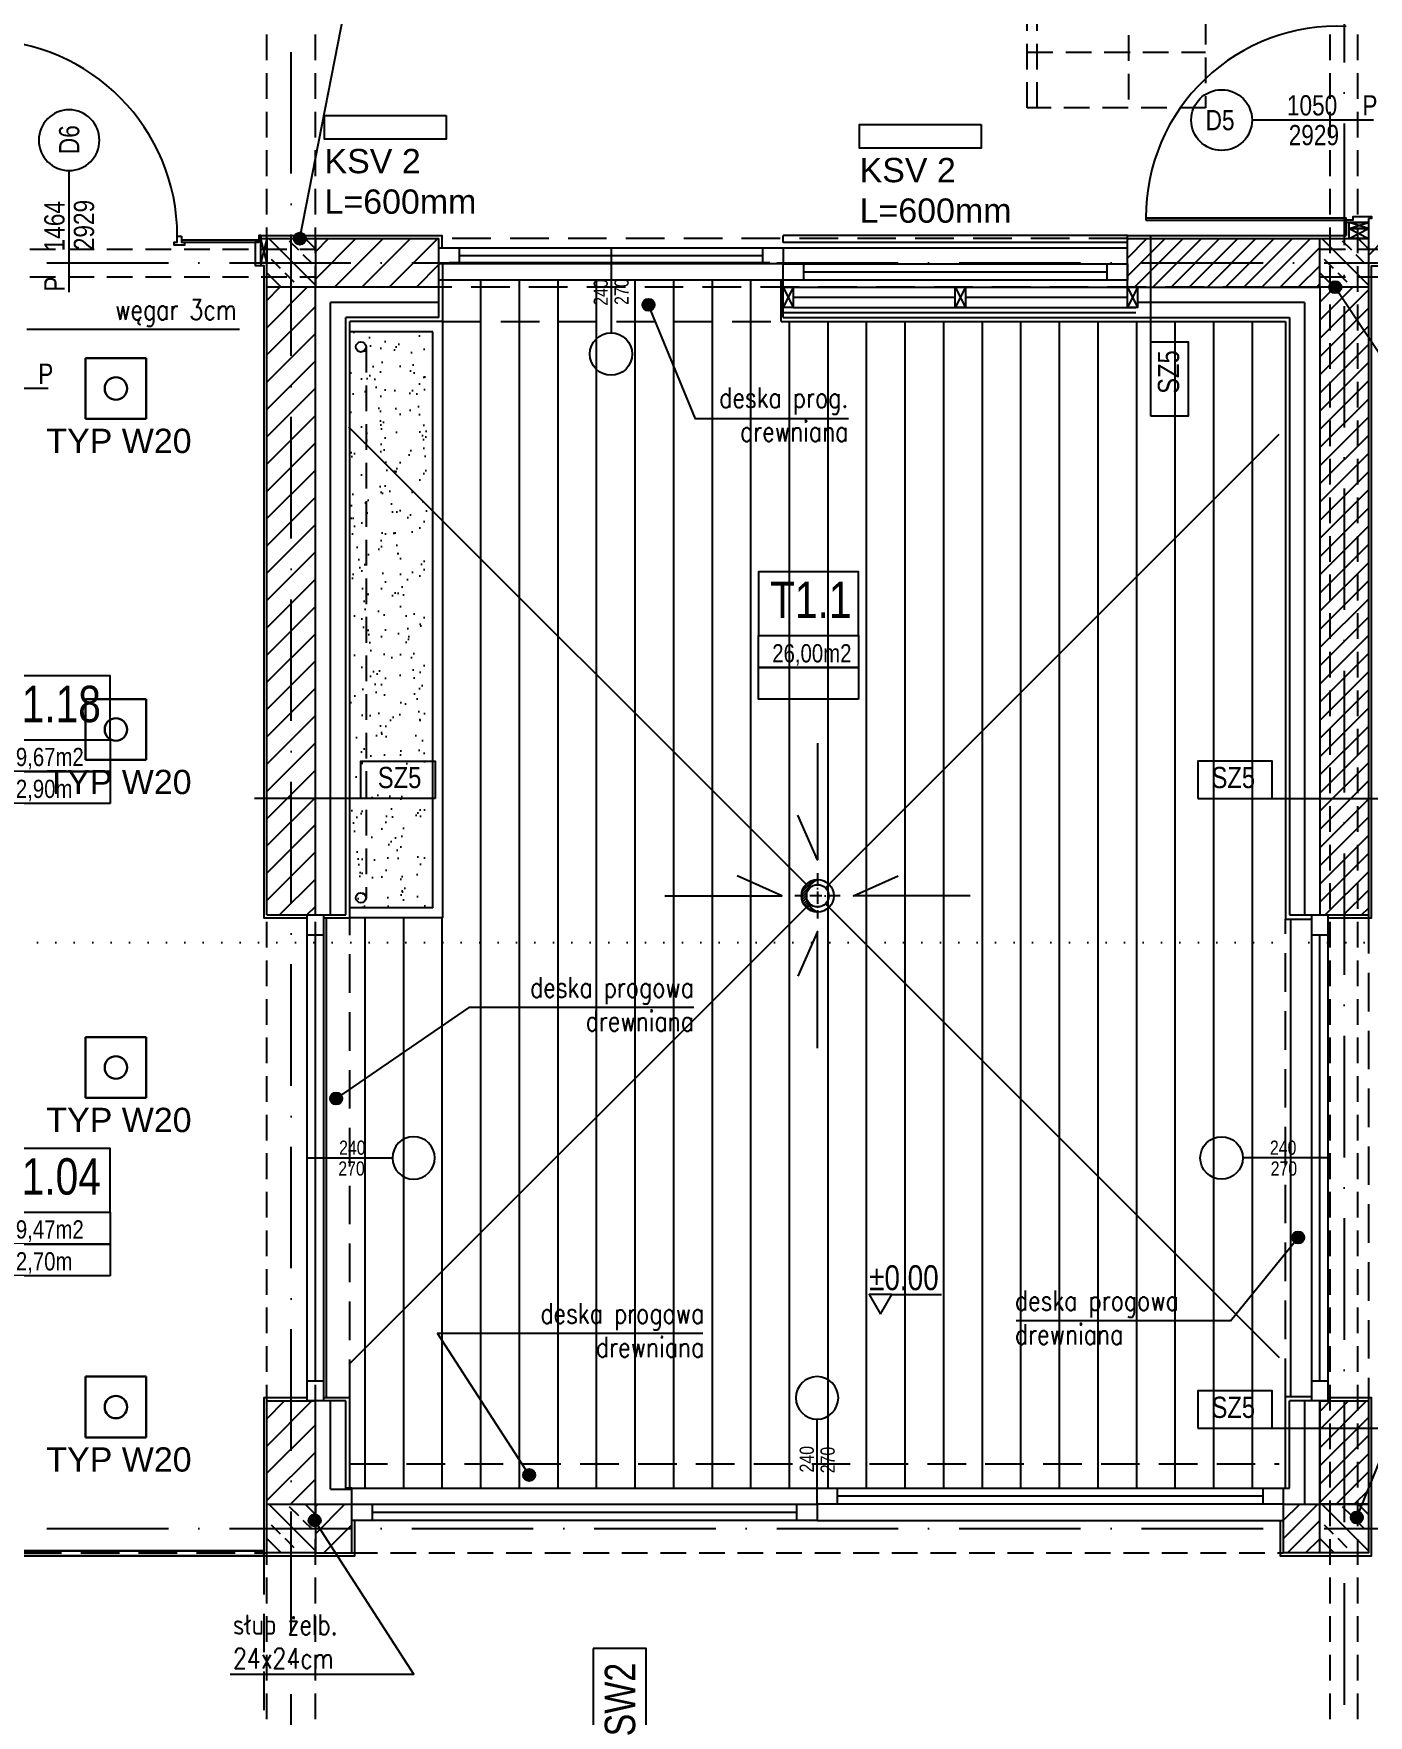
# Model space of a CAD drawing. Header units: millimetres. Extents: x 58205 to 122423, y 1055 to 94479.
# Drawn here: x 69578 to 70237, y 11584 to 12414 of the extents above; entities that cross this region are included whole.
import ezdxf

# ---------------------------------------------------------------- set-up
doc = ezdxf.new("R2010")
doc.units = ezdxf.units.MM
for name, pattern in [('0707_PB_080619_gn_xref$0$ACAD_ISO10W100', [18, 12, -3, 0, -3]), ('ACAD_ISO03W100', [30, 12, -18]), ('ACAD_ISO07W100', [3, 0, -3]), ('ACAD_ISO10W100', [18, 12, -3, 0, -3]), ('AUDIT_D_080509132939-0', [0]), ('DASHED', [0.75, 0.5, -0.25]), ('HIDDEN', [9.525, 6.35, -3.175]), ('HIDDENX2', [19.05, 12.7, -6.35])]:
    doc.linetypes.add(name, pattern=pattern)
doc.layers.add('$ oświetlenie $', color=30, linetype='Continuous', lineweight=30)
for name, color, linetype in [('+48_HACZE', 253, 'Continuous'), ('+48_IZOLACJE', 4, 'Continuous'), ('+48_KOTY', 3, 'Continuous'), ('+48_MEBLE', 251, 'Continuous'), ('+48_OPISY', 3, 'Continuous'), ('+48_OPISY T', 3, 'Continuous'), ('+48_OPISY_POM', 3, 'Continuous'), ('+48_OPISY_STOLARKA', 3, 'Continuous'), ('+48_OPISY_ŚCIAN', 3, 'Continuous'), ('+48_OSIE', 8, 'Continuous'), ('+48_PODCIAGI', 4, 'Continuous'), ('+48_PODCIĄG', 4, 'ACAD_ISO03W100'), ('+48_PRZEBICIA', 143, 'Continuous'), ('+48_SCIANY', 1, 'Continuous'), ('+48_SCIANY_DZIAŁOWE', 2, 'Continuous'), ('+48_SPUSTY', 150, 'Continuous'), ('+48_STOLARKA OKNA', 3, 'Continuous'), ('+48_STOLARKA_DRZWI', 3, 'Continuous'), ('+48_TARAS', 253, 'Continuous'), ('+48_TYNKI', 252, 'Continuous'), ('+48_WENTYLACJA', 2, 'Continuous'), ('+48_WEŁNA', 252, 'Continuous'), ('+48_WIDOK', 5, 'Continuous'), ('+48_ŻELBET', 242, 'Continuous'), ('_przerywane', 8, 'DASHED')]:
    doc.layers.add(name, color=color, linetype=linetype)
doc.styles.get("Standard").update_dxf_attribs({"font": 'ARIAL.TTF'})
doc.styles.add('WRP_ARIAL', font='ARIAL.TTF', dxfattribs={"width": 0.8})
doc.linetypes.add('BATTING', pattern='A,0.00254,-2.54,[134,ltypeshp.shx,S=2.54,R=0,X=-2.54,Y=0],-5.08,[134,ltypeshp.shx,S=2.54,R=180,X=2.54,Y=0],-2.54', length=10.16254)
doc.linetypes.add('ZIGZAG', pattern='A,0.00254,-5.08,[131,ltypeshp.shx,S=5.08,R=0,X=-5.08,Y=0],-10.16,[131,ltypeshp.shx,S=5.08,R=180,X=5.08,Y=0],-5.08', length=20.32254)

# ---------------------------------------------------------------- blocks, each defined once
blk = doc.blocks.new('OPISY_POM_METKA')
at = {"layer": '+48_OPISY_POM', "ltscale": 5}
for points in [[(0, -70), (109.7, -70), (109.7, 0), (0, 0)], [(109.7, -105), (0, -105), (0, -70), (109.7, -70)]]:
    blk.add_lwpolyline(points, close=True, dxfattribs=at)
at = {"layer": '+48_OPISY_POM'}
blk.add_lwpolyline([(109.7, -140), (0, -140), (0, -105), (109.7, -105)], close=True, dxfattribs=at)
at = {"layer": '+48_OPISY_POM', "ltscale": 5, "style": 'WRP_ARIAL', "width": 0.8}
for tag, p, height in [('NRPOM', (25.8, -50.8), 40), ('POW', (6.4, -99), 20)]:
    blk.add_attdef(tag, p, '', height=height, dxfattribs=at)
at = {"layer": '+48_OPISY_POM', "style": 'WRP_ARIAL', "width": 0.8}
blk.add_attdef('H', (6.4, -134), '', height=20, dxfattribs=at)
blk = doc.blocks.new('koty')
at = {"layer": '+48_KOTY', "color": 3, "ltscale": 5}
blk.add_line((70403.15, 11224.99), (70423.15, 11224.99), dxfattribs=at)
blk.add_lwpolyline([(70398.6, 11217.11), (70403.15, 11224.99), (70394.05, 11224.99)], close=True, dxfattribs=at)
at = {"layer": '+48_KOTY', "color": 3, "style": 'WRP_ARIAL', "width": 0.8}
blk.add_attdef('POZIOM', (70403.19, 11226.78), '', height=10, dxfattribs=at)
blk = doc.blocks.new('OPIS_STOLARKA')
at = {"layer": '+48_OPISY_STOLARKA'}
blk.add_line((0, 30), (0, -30), dxfattribs=at)
at = {"layer": '+48_STOLARKA_DRZWI'}
blk.add_circle((0, -45), 15, dxfattribs=at)
at = {"layer": '+48_OPISY_STOLARKA', "style": 'WRP_ARIAL', "width": 0.8}
for tag, p in [('SZER', (-2.27, -15.9)), ('WYS', (14.32, -13.58)), ('OZN', (5.03, -51.33))]:
    blk.add_attdef(tag, p, '', height=10, rotation=90, dxfattribs=at)
blk = doc.blocks.new('SCIANA')
at = {"layer": '+48_OPISY_ŚCIAN', "ltscale": 5}
blk.add_line((-25, 0), (25, 0), dxfattribs=at)
blk.add_lwpolyline([(-60, 0), (-25, 0), (-25, 17.5), (-60, 17.5)], close=True, dxfattribs=at)
at = {"layer": '+48_OPISY_ŚCIAN', "ltscale": 5, "style": 'WRP_ARIAL', "width": 0.8}
blk.add_attdef('TYP', (-53.56, 4.8), '', height=10, dxfattribs=at)
blk = doc.blocks.new('Typ W20')
at = {"layer": '$ oświetlenie $', "ltscale": 0.15}
for p, q in [((-15, 15), (15, 15)), ((-15, -15), (-15, 15)), ((15, 15), (15, -15)), ((15, -15), (-15, -15))]:
    blk.add_line(p, q, dxfattribs=at)
blk.add_circle((0, 0), 5.55, dxfattribs=at)
at = {"layer": '$ oświetlenie $', "ltscale": 0.15, "insert": (-34.36, -19.89), "char_height": 12, "width": 397.1992, "attachment_point": 1}
blk.add_mtext('TYP W20', dxfattribs=at)

msp = doc.modelspace()

# ---------------------------------------------------------------- hatches: boundary and pattern name
at = {"layer": '+48_HACZE', "linetype": 'AUDIT_D_080509132939-0'}
h = msp.add_hatch(dxfattribs=at)
h.set_pattern_fill('ANSI33', color=256, scale=2, angle=90, style=0)
h.paths.add_polyline_path([(69693.484, 12313.217), (69717.484, 12313.217), (69717.484, 12289.217), (69693.484, 12289.217)])
at = {"layer": '+48_HACZE'}
h = msp.add_hatch(dxfattribs=at)
h.set_pattern_fill('ANSI31', color=256, scale=3, angle=180, style=0)
h.paths.add_polyline_path([(69778.484, 12301.217), (69778.484, 12313.217), (69717.484, 12313.217), (69717.484, 12301.217)])
h.paths.add_polyline_path([(69717.484, 12301.217), (69717.484, 12289.217), (69778.484, 12289.217), (69778.484, 12301.217)])
h = msp.add_hatch(dxfattribs=at)
h.set_pattern_fill('ANSI31', color=256, scale=2, angle=180, style=0)
h.paths.add_polyline_path([(70213.484, 12313.217), (70118.483, 12313.217), (70118.483, 12301.217), (70213.484, 12301.217)])
h.paths.add_polyline_path([(70213.484, 12301.217), (70118.483, 12301.217), (70118.483, 12300.717), (70118.484, 12300.717), (70118.484, 12292.717), (70118.484, 12292.717), (70118.483, 12292.717), (70118.483, 12289.217), (70118.483, 12289.217), (70213.484, 12289.217)])
at = {"layer": '+48_HACZE', "linetype": 'AUDIT_D_080509132939-0'}
h = msp.add_hatch(dxfattribs=at)
h.set_pattern_fill('ANSI33', color=256, scale=2, angle=90, style=0)
h.set_pattern_definition([(135, (520, -7e-12), (-8.9802561, -8.9802561), []), (135, (520, 8.98), (-8.9802561, -8.9802561), [6.35, -3.175])])
h.paths.add_polyline_path([(70213.484, 12313.217), (70237.484, 12313.217), (70237.484, 12289.217), (70213.484, 12289.217)])
at = {"layer": '+48_HACZE'}
h = msp.add_hatch(dxfattribs=at)
h.set_pattern_fill('ANSI31', color=256, scale=2, angle=180, style=0)
h.set_pattern_definition([(225, (-8, 0), (4.49012806, -4.49012806), [])])
h.paths.add_polyline_path([(70237.484, 12313.217), (70237.484, 12301.217), (70665.484, 12301.217), (70665.484, 12313.217)])
h = msp.add_hatch(dxfattribs=at)
h.set_pattern_fill('ANSI31', color=256, scale=3, angle=180, style=0)
h.paths.add_polyline_path([(69717.484, 11739.217), (69705.484, 11739.217), (69705.484, 11688.217), (69717.484, 11688.217)])
h.paths.add_polyline_path([(69705.484, 11739.217), (69693.484, 11739.217), (69693.484, 11688.217), (69705.484, 11688.217)])
h.paths.add_polyline_path([(69705.484, 11979.217), (69717.484, 11979.217), (69717.484, 12289.217), (69705.484, 12289.217)])
h.paths.add_polyline_path([(69693.484, 11979.217), (69705.484, 11979.217), (69705.484, 12289.217), (69693.484, 12289.217)])
h = msp.add_hatch(dxfattribs=at)
h.set_pattern_fill('ANSI31', color=256, scale=2, angle=180, style=0)
h.paths.add_polyline_path([(70213.484, 11979.217), (70225.484, 11979.217), (70225.484, 12289.217), (70213.484, 12289.217)])
h.paths.add_polyline_path([(70225.484, 11979.217), (70237.484, 11979.217), (70237.484, 12289.217), (70225.484, 12289.217)])
at = {"layer": '+48_HACZE', "linetype": 'Continuous'}
h = msp.add_hatch(dxfattribs=at)
h.set_pattern_fill('AR-SAND,_O', color=256, scale=0.3, angle=90)
h.set_pattern_definition([(127.5, (68857.984, 19745.029), (-14.682397, -0.48001), [0, -11.5824, 0, -12.954, 0, -12.3825]), (97.5, (68857.984, 19745.03), (-21.504753, 13.4857), [0, -6.2484, 0, -10.4394, 0, -4.0005]), (57.5, (68857.984, 19735.657), (-0.043116, 23.729771), [0, -3.81, 0, -13.716, 0, -17.907]), (47.5, (68857.984, 19735.657), (-6.68788, 22.906694), [0, -1.905, 0, -8.9916, 0, -10.287])])
edge = h.paths.add_edge_path(flags=0)
edge.add_arc((69753.984, 11988.717), 5.5, 0, 180)
edge.add_arc((69753.984, 11988.717), 5.5, 180, 360)
h.paths.add_polyline_path([(69772.484, 12267.717), (69734.484, 12267.717), (69734.484, 11982.717), (69772.484, 11982.717)])
at = {"layer": '+48_HACZE'}
h = msp.add_hatch(dxfattribs=at)
h.set_pattern_fill('ANSI31', color=256, scale=2, angle=180, style=0)
h.paths.add_polyline_path([(70213.484, 11739.217), (70237.484, 11739.217), (70237.484, 11688.217), (70213.484, 11688.217)])
at = {"layer": '+48_HACZE', "linetype": 'AUDIT_D_080509132939-0'}
h = msp.add_hatch(dxfattribs=at)
h.set_pattern_fill('ANSI33', color=256, scale=2, angle=90, style=0)
h.set_pattern_definition([(135, (-7e-12, -625), (-8.9802561, -8.9802561), []), (135, (-7e-12, -616.02), (-8.9802561, -8.9802561), [6.35, -3.175])])
h.paths.add_polyline_path([(69693.484, 11688.217), (69717.484, 11688.217), (69717.484, 11664.217), (69693.484, 11664.217)])
at = {"layer": '+48_HACZE'}
h = msp.add_hatch(dxfattribs=at)
h.set_pattern_fill('ANSI31', color=256, scale=3, angle=180, style=0)
h.paths.add_polyline_path([(69717.484, 11688.217), (69735.484, 11688.217), (69735.484, 11664.217), (69717.484, 11664.217)])
h = msp.add_hatch(dxfattribs=at)
h.set_pattern_fill('ANSI31', color=256, scale=2, angle=180, style=0)
h.paths.add_polyline_path([(70195.484, 11688.217), (70213.484, 11688.217), (70213.484, 11664.217), (70195.484, 11664.217)])
at = {"layer": '+48_HACZE', "linetype": 'AUDIT_D_080509132939-0'}
h = msp.add_hatch(dxfattribs=at)
h.set_pattern_fill('ANSI33', color=256, scale=2, angle=90, style=0)
h.set_pattern_definition([(135, (520, -625), (-8.9802561, -8.9802561), []), (135, (520, -616.02), (-8.9802561, -8.9802561), [6.35, -3.175])])
h.paths.add_polyline_path([(70213.484, 11688.217), (70237.484, 11688.217), (70237.484, 11664.217), (70213.484, 11664.217)])
at = {"layer": '+48_OPISY T'}
h = msp.add_hatch(color=256, dxfattribs=at)
edge = h.paths.add_edge_path()
edge.add_arc((69709.778, 12313.217), 3, 0, 360)
h = msp.add_hatch(color=256, dxfattribs=at)
edge = h.paths.add_edge_path()
edge.add_arc((70221.141, 12289.217), 3, 0, 360)
h = msp.add_hatch(color=256, dxfattribs=at)
edge = h.paths.add_edge_path()
edge.add_arc((69882.031, 12280.51), 3, 0, 360)
h = msp.add_hatch(color=256, dxfattribs=at)
edge = h.paths.add_edge_path()
edge.add_arc((69727.726, 11888.55), 3, 0, 360)
h = msp.add_hatch(color=256, dxfattribs=at)
edge = h.paths.add_edge_path()
edge.add_arc((70202.843, 11819.9), 3, 0, 360)
h = msp.add_hatch(color=256, dxfattribs=at)
edge = h.paths.add_edge_path()
edge.add_arc((69823.093, 11702.647), 3, 0, 360)
h = msp.add_hatch(color=256, dxfattribs=at)
edge = h.paths.add_edge_path()
edge.add_arc((69717.109, 11680.262), 3, 0, 360)
h = msp.add_hatch(color=256, dxfattribs=at)
edge = h.paths.add_edge_path()
edge.add_arc((70231.815, 11681.63), 3, 0, 360)
at = {"layer": '+48_PRZEBICIA', "linetype": 'Continuous'}
h = msp.add_hatch(dxfattribs=at)
h.set_pattern_fill('ANSI31', color=256, scale=0.3, style=0)
h.set_pattern_definition([(45, (9266.6858, -639.3656), (-0.673519209, 0.673519209), [])])
edge = h.paths.add_edge_path()
edge.add_arc((69965.484, 11988.667), 8, 90.000024, 270.000006)
edge.add_arc((69968.552, 11988.667), 8.568, 110.982984, 249.017046, ccw=False)
at = {"layer": '+48_TARAS'}
h = msp.add_hatch(dxfattribs=at)
h.set_pattern_fill('LINE', color=256, scale=6, angle=90, style=0)
h.paths.add_polyline_path([(69780.484, 12292.717), (69947.483, 12292.717), (69947.483, 12272.217), (70196.484, 12272.217), (70196.483, 11977.217), (70209.484, 11977.217), (70209.483, 11741.217), (70196.483, 11741.217), (70196.483, 11696.217), (69734.484, 11696.217), (69734.484, 11740.717), (69721.484, 11740.717), (69721.484, 11977.717), (69780.484, 11977.717)])

# ---------------------------------------------------------------- linework, layer by layer
at = {"layer": '$ oświetlenie $', "ltscale": 0.15}
msp.add_lwpolyline([(69545.984, 11662.717), (69691.996, 11662.717), (69691.996, 11665.217), (69545.984, 11665.217), (69545.984, 11662.717)], dxfattribs=at)
at = {"layer": '+48_HACZE', "ltscale": 0.1}
msp.add_lwpolyline([(69953.483, 12279.217), (70122.717, 12279.217)], dxfattribs=at)
at = {"layer": '+48_IZOLACJE'}
for p, q in [((69778.484, 12274.217), (69778.484, 12289.217)), ((69778.484, 12274.217), (69732.484, 12274.217)), ((69732.484, 11979.217), (69732.484, 12274.217)), ((70198.484, 12274.217), (70198.483, 11979.217)), ((69717.484, 11979.217), (69732.484, 11979.217)), ((70198.483, 11979.217), (70209.483, 11979.217)), ((69732.484, 11739.217), (69717.484, 11739.217)), ((69732.484, 11696.217), (69732.484, 11739.217)), ((70198.484, 11696.217), (70198.484, 11739.217)), ((70209.483, 11739.217), (70198.484, 11739.217)), ((69732.484, 11703.217), (69732.484, 11703.217))]:
    msp.add_line(p, q, dxfattribs=at)
for points in [[(69948.483, 12274.217), (69948.483, 12292.717)], [(69948.483, 12274.217), (70198.484, 12274.217)], [(69735.484, 11696.217), (69732.484, 11696.217)], [(70195.484, 11696.217), (70198.484, 11696.217)]]:
    msp.add_lwpolyline(points, dxfattribs=at)
at = {"layer": '+48_MEBLE'}
for p, q in [((69941.861, 12301.217), (69783.484, 12301.217)), ((69961.594, 11992.556), (69733.984, 12220.167)), ((69969.373, 11992.556), (70193.484, 12216.667)), ((69961.594, 11984.778), (69733.984, 11757.167)), ((69969.373, 11984.778), (70193.484, 11760.667)), ((69735.484, 11696.217), (69965.234, 11696.217)), ((69965.234, 11680.217), (70195.484, 11680.217))]:
    msp.add_line(p, q, dxfattribs=at)
for points in [[(69948.493, 12308.717), (70118.483, 12308.717)], [(69948.484, 12292.717), (69778.484, 12292.717)]]:
    msp.add_lwpolyline(points, dxfattribs=at)
at = {"layer": '+48_OPISY'}
for p, q in [((70221.141, 12289.217), (70252.155, 12242.685)), ((69574.913, 12268.502), (69679.931, 12268.502)), ((70231.815, 11681.63), (70251.173, 11729.343)), ((69766.135, 11604.127), (69675.456, 11604.127))]:
    msp.add_line(p, q, dxfattribs=at)
at = {"layer": '+48_OPISY', "linetype": 'ACAD_ISO07W100', "ltscale": 3}
msp.add_line((67978.621, 11965.692), (71638.157, 11965.692), dxfattribs=at)
at = {"layer": '+48_OPISY'}
for points in [[(69709.778, 12313.217), (69739.614, 12465.556)], [(69980.673, 12224.271), (69905.204, 12224.271), (69882.031, 12280.51)], [(69904.402, 11933.534), (69793.221, 11933.534), (69727.726, 11888.55)], [(70169.403, 11778.843), (70202.843, 11819.9)], [(70169.403, 11778.843), (70063.538, 11778.843)], [(69908.874, 11772.481), (69777.835, 11772.481), (69823.093, 11702.647)], [(69717.109, 11680.262), (69766.135, 11604.127)]]:
    msp.add_lwpolyline(points, dxfattribs=at)
at = {"layer": '+48_OPISY T'}
for centre in [(69709.778, 12313.217), (70221.141, 12289.217), (69882.031, 12280.51), (69727.726, 11888.55), (70202.843, 11819.9), (69823.093, 11702.647), (69717.109, 11680.262), (70231.815, 11681.63)]:
    msp.add_circle(centre, 3, dxfattribs=at)
at = {"layer": '+48_OSIE', "linetype": 'ACAD_ISO10W100', "ltscale": 5}
for p, q in [((69705.484, 10363.161), (69705.484, 13180.923)), ((70225.484, 13180.923), (70225.484, 10363.161)), ((68053.193, 12301.217), (71642.384, 12301.217)), ((68053.193, 11676.217), (71642.384, 11676.217))]:
    msp.add_line(p, q, dxfattribs=at)
at = {"layer": '+48_PODCIAGI', "linetype": 'HIDDEN', "ltscale": 3}
for points in [[(70118.483, 12313.217), (69778.484, 12313.217)], [(70213.484, 12289.217), (69778.484, 12289.217)]]:
    msp.add_lwpolyline(points, dxfattribs=at)
at = {"layer": '+48_PODCIĄG', "linetype": 'HIDDEN', "ltscale": 2}
for p, q in [((69693.484, 10858.217), (69693.484, 12901.217)), ((69717.484, 10858.217), (69717.484, 12901.217)), ((70218.634, 10858.217), (70218.634, 12901.217)), ((70232.334, 10858.217), (70232.334, 12901.217)), ((68833.486, 12308.067), (69717.484, 12308.067)), ((70213.484, 12308.067), (71277.469, 12308.067)), ((68833.486, 12294.367), (69717.484, 12294.367)), ((70213.484, 12294.367), (71277.469, 12294.367)), ((69735.484, 11664.217), (70195.484, 11664.217))]:
    msp.add_line(p, q, dxfattribs=at)
at = {"layer": '+48_PRZEBICIA', "linetype": '0707_PB_080619_gn_xref$0$ACAD_ISO10W100', "ltscale": 0.5}
for p, q in [((69965.484, 11999.867), (69965.484, 11977.467)), ((69976.684, 11988.667), (69954.284, 11988.667))]:
    msp.add_line(p, q, dxfattribs=at)
at = {"layer": '+48_PRZEBICIA', "linetype": 'Continuous'}
msp.add_circle((69965.484, 11988.667), 8, dxfattribs=at)
msp.add_arc((69968.552, 11988.667), 8.568, 110.982954, 249.017046, dxfattribs=at)
at = {"layer": '+48_SCIANY', "ltscale": 3}
for p, q in [((69693.484, 11979.217), (69693.484, 12313.217)), ((69717.484, 12313.217), (69778.484, 12313.217)), ((69778.484, 12289.217), (69778.484, 12313.217)), ((70118.483, 12313.217), (70213.484, 12313.217)), ((69778.484, 12289.217), (69717.484, 12289.217)), ((69717.484, 11979.217), (69717.484, 12289.217)), ((70213.484, 12289.217), (70213.483, 11979.217)), ((70237.484, 12289.217), (70237.483, 11979.217)), ((70213.483, 11979.217), (70237.483, 11979.217)), ((69693.484, 11664.217), (69693.484, 11739.217)), ((69717.484, 11688.217), (69717.484, 11739.217)), ((70213.484, 11739.217), (70213.484, 11688.217)), ((70237.484, 11739.217), (70237.484, 11688.217)), ((69735.484, 11664.217), (69735.484, 11688.217)), ((70195.484, 11688.217), (70195.484, 11664.217)), ((69717.484, 11664.217), (69735.484, 11664.217)), ((70213.484, 11664.217), (70195.484, 11664.217))]:
    msp.add_line(p, q, dxfattribs=at)
at = {"layer": '+48_SCIANY', "ltscale": 0.3}
for p, q in [((70213.484, 11739.217), (70237.484, 11739.217)), ((69717.484, 11688.217), (69735.484, 11688.217))]:
    msp.add_line(p, q, dxfattribs=at)
at = {"layer": '+48_SCIANY'}
msp.add_line((70195.484, 11688.217), (70213.484, 11688.217), dxfattribs=at)
at = {"layer": '+48_SCIANY', "ltscale": 0.3}
for points in [[(70237.484, 12318.217), (70237.484, 12313.217), (70227.984, 12313.217), (70227.984, 12318.217)], [(70213.484, 11739.217), (70237.484, 11739.217), (70237.484, 11688.217), (70213.484, 11688.217)]]:
    msp.add_lwpolyline(points, close=True, dxfattribs=at)
for points in [[(70227.984, 12318.217), (70237.484, 12313.217)], [(70227.984, 12313.217), (70237.484, 12318.217)]]:
    msp.add_lwpolyline(points, dxfattribs=at)
at = {"layer": '+48_SCIANY', "ltscale": 3}
for points in [[(69693.484, 12313.217), (69717.484, 12313.217), (69717.484, 12289.217), (69693.484, 12289.217)], [(70213.484, 12313.217), (70237.484, 12313.217), (70237.484, 12289.217), (70213.484, 12289.217)]]:
    msp.add_lwpolyline(points, close=True, dxfattribs=at)
for points in [[(70118.483, 12289.217), (70118.483, 12313.217)], [(70118.483, 12289.217), (70213.464, 12289.217)], [(69693.484, 11979.217), (69717.484, 11979.217)], [(69693.484, 11739.217), (69717.484, 11739.217)]]:
    msp.add_lwpolyline(points, dxfattribs=at)
at = {"layer": '+48_SCIANY_DZIAŁOWE', "linetype": 'Continuous'}
for p, q in [((70237.484, 12318.217), (70227.984, 12321.117)), ((70227.984, 12318.217), (70237.484, 12321.117)), ((69693.484, 12313.217), (69690.584, 12301.217)), ((69693.484, 12301.217), (69690.584, 12313.217))]:
    msp.add_line(p, q, dxfattribs=at)
at = {"layer": '+48_SPUSTY', "color": 150}
msp.add_circle((69965.484, 11988.667), 5.5, dxfattribs=at)
at = {"layer": '+48_STOLARKA OKNA'}
for points in [[(69778.484, 12308.717), (69948.483, 12308.717), (69948.483, 12300.717), (69778.484, 12300.717)], [(69778.484, 12308.717), (69788.484, 12308.717), (69788.484, 12300.717), (69778.484, 12300.717)], [(69938.483, 12308.717), (69948.483, 12308.717), (69948.483, 12300.717), (69938.483, 12300.717)], [(69948.484, 12300.717), (69958.484, 12300.717), (69958.484, 12292.717), (69948.484, 12292.717)], [(69948.484, 12300.717), (70118.484, 12300.717), (70118.484, 12292.717), (69948.484, 12292.717)], [(70108.484, 12300.717), (70118.484, 12300.717), (70118.484, 12292.717), (70108.484, 12292.717)], [(69721.484, 11979.217), (69721.484, 11739.217), (69713.484, 11739.217), (69713.484, 11979.217)], [(69721.484, 11979.217), (69721.484, 11969.217), (69713.484, 11969.217), (69713.484, 11979.217)], [(70217.484, 11979.217), (70217.484, 11739.217), (70209.484, 11739.217), (70209.484, 11979.217)], [(70217.484, 11979.217), (70217.484, 11969.217), (70209.484, 11969.217), (70209.484, 11979.217)], [(69721.484, 11749.217), (69721.484, 11739.217), (69713.484, 11739.217), (69713.484, 11749.217)], [(70217.484, 11749.217), (70217.484, 11739.217), (70209.484, 11739.217), (70209.484, 11749.217)], [(69965.234, 11696.217), (70195.484, 11696.217), (70195.484, 11688.217), (69965.234, 11688.217)], [(69965.234, 11696.217), (69975.234, 11696.217), (69975.234, 11688.217), (69965.234, 11688.217)], [(70185.484, 11696.217), (70195.484, 11696.217), (70195.484, 11688.217), (70185.484, 11688.217)], [(69735.484, 11688.217), (69965.234, 11688.217), (69965.234, 11680.217), (69735.484, 11680.217)], [(69735.484, 11688.217), (69745.484, 11688.217), (69745.484, 11680.217), (69735.484, 11680.217)], [(69955.234, 11688.217), (69965.234, 11688.217), (69965.234, 11680.217), (69955.234, 11680.217)]]:
    msp.add_lwpolyline(points, close=True, dxfattribs=at)
for points in [[(69938.483, 12304.717), (69788.484, 12304.717)], [(70108.484, 12296.717), (69958.484, 12296.717)], [(69717.484, 11749.217), (69717.484, 11969.217)], [(70213.484, 11749.217), (70213.484, 11969.217)], [(70185.484, 11692.217), (69975.234, 11692.217)], [(69955.234, 11684.217), (69745.484, 11684.217)]]:
    msp.add_lwpolyline(points, dxfattribs=at)
at = {"layer": '+48_STOLARKA_DRZWI'}
msp.add_line((69690.584, 12314.717), (69690.584, 12313.217), dxfattribs=at)
for points in [[(70127.584, 12322.36), (70226.484, 12322.36), (70226.484, 12323.36), (70127.584, 12323.36)], [(70227.984, 12318.217), (70227.984, 12321.117), (70237.484, 12321.117), (70237.484, 12318.217)], [(69689.584, 12312.467), (69651.284, 12312.467), (69651.284, 12311.467), (69689.584, 12311.467)], [(69693.484, 12301.217), (69690.584, 12301.217), (69690.584, 12313.217), (69693.484, 12313.217)]]:
    msp.add_lwpolyline(points, close=True, dxfattribs=at)
for points in [[(70237.484, 12323.217), (70237.484, 12321.117), (70226.484, 12321.117), (70226.484, 12322.417), (70229.984, 12322.417), (70229.984, 12324.217), (70238.984, 12324.217), (70238.984, 12323.217), (70237.484, 12323.217)], [(69651.284, 12314.467), (69651.284, 12311.467), (69652.784, 12311.467), (69652.784, 12309.967), (69647.784, 12309.967), (69647.784, 12311.467), (69649.284, 12311.467), (69649.284, 12314.467), (69651.284, 12314.467)], [(69690.584, 12314.717), (69689.584, 12314.717), (69689.584, 12311.467), (69687.784, 12311.467), (69687.784, 12299.967), (69690.584, 12299.967)], [(69693.484, 12301.217), (69690.584, 12301.217), (69690.584, 12299.967)]]:
    msp.add_lwpolyline(points, dxfattribs=at)
for centre, radius, start, end in [((70221.995, 12323.683), 94.407, 87.275121, 180.046479), ((69552.384, 12314.467), 96.9, 0, 89.408702)]:
    msp.add_arc(centre, radius, start, end, dxfattribs=at)
at = {"layer": '+48_TARAS'}
for centre in [(69739.984, 12259.717), (69739.984, 11987.717)]:
    msp.add_circle(centre, 2.5, dxfattribs=at)
at = {"layer": '+48_TYNKI', "ltscale": 0.15}
for p, q in [((70237.484, 12323.217), (70237.484, 12318.217)), ((70118.483, 12314.717), (70226.484, 12314.717))]:
    msp.add_line(p, q, dxfattribs=at)
for points in [[(70226.484, 12321.117), (70226.484, 12314.717)], [(69690.584, 12314.717), (69779.984, 12314.717), (69779.984, 12308.717)], [(70118.483, 12313.217), (70118.483, 12314.717)], [(69690.584, 12299.967), (69691.984, 12299.967), (69691.984, 11977.717), (69713.484, 11977.717)], [(70217.484, 11977.717), (70238.983, 11977.717), (70238.984, 12299.717), (70642.484, 12299.717)], [(69713.484, 11740.717), (69691.984, 11740.717), (69691.984, 11662.717), (69736.984, 11662.717), (69736.984, 11680.217)], [(70193.984, 11680.217), (70193.984, 11662.717), (70238.984, 11662.717), (70238.984, 11740.717), (70217.484, 11740.717)]]:
    msp.add_lwpolyline(points, dxfattribs=at)
at = {"layer": '+48_WENTYLACJA', "color": 2}
for points in [[(69781.984, 12374.067), (69781.984, 12362.367), (69721.984, 12362.367), (69721.984, 12374.067)], [(70046.234, 12369.629), (70046.234, 12357.929), (69986.234, 12357.929), (69986.234, 12369.629)]]:
    msp.add_lwpolyline(points, close=True, dxfattribs=at)
at = {"layer": '+48_WEŁNA', "linetype": 'BATTING', "ltscale": 0.7}
for p, q in [((69778.484, 12281.717), (69724.984, 12281.717)), ((69724.984, 11979.217), (69724.984, 12281.717)), ((70205.984, 12281.717), (70205.983, 11979.217)), ((69724.984, 11695.717), (69724.984, 11739.217)), ((70205.984, 11739.217), (70205.984, 11688.217)), ((69724.984, 11695.717), (69735.484, 11695.717))]:
    msp.add_line(p, q, dxfattribs=at)
at = {"layer": '+48_WEŁNA', "linetype": 'BATTING', "ltscale": 0.48}
for points in [[(70033.483, 12284.217), (69953.483, 12284.217)], [(70118.483, 12284.217), (70038.483, 12284.217)]]:
    msp.add_lwpolyline(points, dxfattribs=at)
at = {"layer": '+48_WEŁNA', "linetype": 'ZIGZAG', "ltscale": 0.45}
msp.add_lwpolyline([(69948.483, 12276.717), (70122.717, 12276.717)], dxfattribs=at)
at = {"layer": '+48_WEŁNA', "linetype": 'BATTING', "ltscale": 0.7}
msp.add_lwpolyline([(70205.984, 12281.717), (70123.483, 12281.717)], dxfattribs=at)
at = {"layer": '+48_WIDOK'}
for p, q in [((69780.484, 12272.217), (69780.484, 12300.717)), ((69734.484, 11977.717), (69734.484, 12272.217)), ((70196.484, 12272.217), (70196.483, 11977.217)), ((69721.484, 11977.717), (69734.484, 11977.717)), ((70196.483, 11977.217), (70209.483, 11977.217)), ((69734.484, 11696.217), (69734.484, 11740.717)), ((70209.483, 11741.217), (70196.483, 11741.217)), ((70196.483, 11696.217), (70196.483, 11741.217)), ((69733.984, 11708.217), (69734.484, 11708.217))]:
    msp.add_line(p, q, dxfattribs=at)
at = {"layer": '+48_WIDOK', "color": 2}
for p, q in [((69953.483, 12289.217), (69948.483, 12279.217)), ((69948.483, 12289.217), (69953.483, 12279.217)), ((69948.483, 12289.217), (70118.483, 12289.217)), ((70038.483, 12289.217), (70033.483, 12279.217)), ((70033.483, 12289.217), (70038.483, 12279.217)), ((70123.483, 12289.217), (70118.483, 12279.217)), ((70118.483, 12289.217), (70123.483, 12279.217))]:
    msp.add_line(p, q, dxfattribs=at)
at = {"layer": '+48_WIDOK', "color": 251, "linetype": 'HIDDEN', "ltscale": 3}
for p, q in [((70237.483, 11979.217), (70237.484, 11739.217)), ((69544.484, 11664.217), (69693.484, 11664.217))]:
    msp.add_line(p, q, dxfattribs=at)
at = {"layer": '+48_WIDOK', "linetype": 'HIDDEN', "ltscale": 3}
msp.add_line((69733.984, 11708.217), (70193.484, 11708.217), dxfattribs=at)
at = {"layer": '+48_WIDOK', "color": 251, "linetype": 'HIDDEN', "ltscale": 2}
for points in [[(70156.984, 12421.717), (70156.984, 12377.717), (70068.984, 12377.717), (70068.984, 12432.717)], [(70073.984, 12377.717), (70073.984, 12432.717)], [(70118.984, 12432.717), (70118.984, 12377.717)], [(70068.984, 12405.217), (70156.984, 12405.217)]]:
    msp.add_lwpolyline(points, dxfattribs=at)
at = {"layer": '+48_WIDOK', "color": 2}
for points in [[(70118.483, 12314.717), (69948.483, 12314.717)], [(69948.483, 12311.217), (69948.483, 12314.717)], [(70118.483, 12311.217), (69948.483, 12311.217)]]:
    msp.add_lwpolyline(points, dxfattribs=at)
at = {"layer": '+48_WIDOK'}
for points in [[(69947.483, 12272.217), (69947.483, 12292.717)], [(69780.484, 12272.217), (69734.484, 12272.217)], [(69775.484, 12267.217), (69734.484, 12267.217)], [(69775.484, 11982.717), (69775.484, 12267.217)], [(69780.484, 11977.717), (69780.484, 12272.217)], [(69947.483, 12272.217), (70196.484, 12272.217)], [(69965.484, 12064.071), (69965.484, 12006.378), (69955.657, 12028.471)], [(69890.129, 11988.667), (69947.822, 11988.667), (69925.729, 11998.493)], [(70040.838, 11988.667), (69983.145, 11988.667), (70005.238, 11998.493)], [(69775.484, 11982.717), (69734.484, 11982.717)], [(69780.484, 11977.717), (69734.484, 11977.717)], [(69965.484, 11913.362), (69965.484, 11971.055), (69955.657, 11948.963)], [(69733.984, 11740.717), (69721.484, 11740.717)], [(69735.484, 11688.217), (69735.484, 11696.217)]]:
    msp.add_lwpolyline(points, dxfattribs=at)
at = {"layer": '+48_WIDOK', "color": 2}
for points in [[(69953.483, 12289.217), (69953.483, 12279.217), (69948.483, 12279.217), (69948.483, 12289.217)], [(70038.483, 12289.217), (70038.483, 12279.217), (70033.483, 12279.217), (70033.483, 12289.217)], [(70123.483, 12289.217), (70123.483, 12279.217), (70118.483, 12279.217), (70118.483, 12289.217)]]:
    msp.add_lwpolyline(points, close=True, dxfattribs=at)
at = {"layer": '+48_WIDOK', "linetype": 'HIDDEN', "ltscale": 3}
for points in [[(69780.484, 12272.217), (69947.483, 12272.217)], [(69734.484, 11740.717), (69734.484, 11977.717)], [(70196.483, 11741.217), (70196.483, 11977.217)]]:
    msp.add_lwpolyline(points, dxfattribs=at)
at = {"layer": '+48_WIDOK', "color": 251, "linetype": 'HIDDEN', "ltscale": 3}
msp.add_lwpolyline([(69691.984, 11662.717), (69691.984, 11542.717)], dxfattribs=at)
at = {"layer": '+48_ŻELBET', "linetype": 'Continuous'}
for points in [[(69693.484, 11688.217), (69717.484, 11688.217), (69717.484, 11664.217), (69693.484, 11664.217)], [(70213.484, 11688.217), (70237.484, 11688.217), (70237.484, 11664.217), (70213.484, 11664.217)]]:
    msp.add_lwpolyline(points, close=True, dxfattribs=at)
at = {"layer": '_przerywane', "linetype": 'HIDDENX2'}
msp.add_line((69742.484, 12259.717), (69742.484, 11987.717), dxfattribs=at)

# ---------------------------------------------------------------- block references
at = {"layer": '$ oświetlenie $'}
for p in [(69618.984, 12239.217), (69618.984, 12070.773), (69618.984, 11903.883), (69618.984, 11736.217)]:
    msp.add_blockref('Typ W20', p, dxfattribs=at)
at = {"layer": '+48_KOTY'}
ref = msp.add_blockref('koty', (-16734.559, -2037.465), dxfattribs=dict(at, xscale=1.231999999701657, yscale=1.231999999697109, zscale=1.231999999697182))
ref.add_attrib('POZIOM', '±0.00', (69990.935, 11793.93), dxfattribs={"color": 3, "height": 12.32, "style": 'WRP_ARIAL', "width": 0.8})
at = {"layer": '+48_OPISY_POM'}
ref = msp.add_blockref('OPISY_POM_METKA', (69936.272, 12148.721), dxfattribs=dict(at, xscale=0.4499999999970896, yscale=0.4499999999998181, zscale=0.4499999999997158))
ref.add_attrib('NRPOM', 'T1.1', (69941.984, 12125.86), dxfattribs={"ltscale": 5, "height": 18, "style": 'WRP_ARIAL', "width": 0.8})
ref.add_attrib('POW', '26,00m2', (69943.085, 12103.947), dxfattribs={"ltscale": 5, "height": 9, "style": 'WRP_ARIAL', "width": 0.8})
ref = msp.add_blockref('OPISY_POM_METKA', (69566.704, 12097.28), dxfattribs=dict(at, xscale=0.4500000000043656, yscale=0.4499999999998181, zscale=0.4499999999992042))
ref.add_attrib('H', '2,90m', (69569.563, 12036.991), dxfattribs={"height": 9, "style": 'WRP_ARIAL', "width": 0.8})
ref.add_attrib('NRPOM', '1.18', (69572.416, 12074.42), dxfattribs={"ltscale": 5, "height": 18, "style": 'WRP_ARIAL', "width": 0.8})
ref.add_attrib('POW', '9,67m2', (69569.563, 12052.741), dxfattribs={"ltscale": 5, "height": 9, "style": 'WRP_ARIAL', "width": 0.8})
ref = msp.add_blockref('OPISY_POM_METKA', (69566.704, 11863.961), dxfattribs=dict(at, xscale=0.4500000000043656, yscale=0.4499999999989086, zscale=0.4499999999992042))
ref.add_attrib('H', '2,70m', (69569.563, 11803.672), dxfattribs={"height": 9, "style": 'WRP_ARIAL', "width": 0.8})
ref.add_attrib('NRPOM', '1.04', (69572.416, 11841.101), dxfattribs={"ltscale": 5, "height": 18, "style": 'WRP_ARIAL', "width": 0.8})
ref.add_attrib('POW', '9,47m2', (69569.563, 11819.422), dxfattribs={"ltscale": 5, "height": 9, "style": 'WRP_ARIAL', "width": 0.8})
at = {"layer": '+48_OPISY_STOLARKA'}
ref = msp.add_blockref('OPIS_STOLARKA', (70210.023, 12371.763), dxfattribs=dict(at, rotation=270.0000000016675))
ref.add_attrib('SZER', '1050    P   ', (70197.26, 12374.036), dxfattribs={"height": 10, "rotation": 0, "style": 'WRP_ARIAL', "width": 0.8})
ref.add_attrib('WYS', '2929', (70198.139, 12359.348), dxfattribs={"height": 10, "rotation": 0, "style": 'WRP_ARIAL', "width": 0.8})
ref.add_attrib('OZN', 'D5', (70157.117, 12366.737), dxfattribs={"height": 10, "rotation": 0, "style": 'WRP_ARIAL', "width": 0.8})
ref = msp.add_blockref('OPIS_STOLARKA', (69595.863, 12316.807), dxfattribs=dict(at, xscale=-1, rotation=180))
ref.add_attrib('SZER', 'P    1464', (69593.59, 12287.041), dxfattribs={"height": 10, "rotation": 90, "style": 'WRP_ARIAL', "width": 0.8})
ref.add_attrib('WYS', '2929', (69608.184, 12307.494), dxfattribs={"height": 10, "rotation": 90, "style": 'WRP_ARIAL', "width": 0.8})
ref.add_attrib('OZN', 'D6', (69600.888, 12354.928), dxfattribs={"height": 10, "rotation": 90, "style": 'WRP_ARIAL', "width": 0.8})
ref = msp.add_blockref('OPIS_STOLARKA', (69863.484, 12287.717), dxfattribs=dict(at, xscale=0.7000000000007276, yscale=0.6999999999998181, zscale=0.7))
ref.add_attrib('SZER', '240', (69861.893, 12280.097), dxfattribs={"height": 7, "rotation": 90, "style": 'WRP_ARIAL', "width": 0.8})
ref.add_attrib('WYS', '270', (69872.193, 12280.484), dxfattribs={"height": 7, "rotation": 90, "style": 'WRP_ARIAL', "width": 0.8})
ref = msp.add_blockref('OPIS_STOLARKA', (69555.481, 12239.217), dxfattribs=dict(at, rotation=270))
ref.add_attrib('SZER', '1066     P   ', (69540.215, 12241.489), dxfattribs={"height": 10, "style": 'WRP_ARIAL', "width": 0.8})
ref.add_attrib('WYS', '2257', (69540.843, 12226.445), dxfattribs={"height": 10, "style": 'WRP_ARIAL', "width": 0.8})
ref.add_attrib('OZN', 'D1', (69503.85, 12234.191), dxfattribs={"height": 10, "style": 'WRP_ARIAL', "width": 0.8})
ref = msp.add_blockref('OPIS_STOLARKA', (69734.484, 11859.217), dxfattribs=dict(at, xscale=-0.6999999999998181, yscale=0.6999999999998181, zscale=0.7, rotation=90))
ref.add_attrib('SZER', '240', (69729.195, 11860.808), dxfattribs={"height": 7, "style": 'WRP_ARIAL', "width": 0.8})
ref.add_attrib('WYS', '270', (69728.809, 11850.508), dxfattribs={"height": 7, "style": 'WRP_ARIAL', "width": 0.8})
ref = msp.add_blockref('OPIS_STOLARKA', (70196.484, 11859.217), dxfattribs=dict(at, xscale=0.6999999999998181, yscale=0.6999999999998181, zscale=0.7, rotation=270))
ref.add_attrib('SZER', '240', (70188.864, 11860.808), dxfattribs={"height": 7, "style": 'WRP_ARIAL', "width": 0.8})
ref.add_attrib('WYS', '270', (70189.251, 11850.508), dxfattribs={"height": 7, "style": 'WRP_ARIAL', "width": 0.8})
ref = msp.add_blockref('OPIS_STOLARKA', (69965.234, 11709.217), dxfattribs=dict(at, xscale=-0.7000000000007276, yscale=0.6999999999998181, zscale=0.7, rotation=180))
ref.add_attrib('SZER', '240', (69963.643, 11703.928), dxfattribs={"height": 7, "rotation": 90, "style": 'WRP_ARIAL', "width": 0.8})
ref.add_attrib('WYS', '270', (69973.943, 11703.542), dxfattribs={"height": 7, "rotation": 90, "style": 'WRP_ARIAL', "width": 0.8})
at = {"layer": '+48_OPISY_ŚCIAN'}
ref = msp.add_blockref('SCIANA', (70130.044, 12288.467), dxfattribs=dict(at, xscale=-1.050000000000182, yscale=1.050000000000182, zscale=1.05, rotation=270))
ref.add_attrib('TYP', 'SZ5', (70144.024, 12236.55), dxfattribs={"ltscale": 5, "height": 10.5, "rotation": 90, "style": 'WRP_ARIAL', "width": 0.8})
ref = msp.add_blockref('SCIANA', (69713.63, 12036.804), dxfattribs=dict(at, xscale=-1.049999999999272, yscale=1.050000000000182, zscale=1.05))
ref.add_attrib('TYP', 'SZ5', (69748.289, 12041.844), dxfattribs={"ltscale": 5, "height": 10.5, "style": 'WRP_ARIAL', "width": 0.8})
at = {"layer": '+48_OPISY_ŚCIAN', "xscale": 1.049999999999272, "yscale": 1.050000000000182, "zscale": 1.05}
for p in [(70216.267, 12036.804), (70216.267, 11725.806)]:
    msp.add_blockref('SCIANA', p, dxfattribs=at).add_auto_attribs({'TYP': 'SZ5'})
at = {"layer": '+48_OPISY_ŚCIAN'}
ref = msp.add_blockref('SCIANA', (69854.656, 11527), dxfattribs=dict(at, xscale=1.5, yscale=1.5, zscale=1.5, rotation=270))
ref.add_attrib('TYP', 'SW2', (69875.403, 11573.608), dxfattribs={"ltscale": 5, "height": 15, "rotation": 90, "style": 'WRP_ARIAL', "width": 0.8})

# ---------------------------------------------------------------- texts
at = {"layer": '+48_OPISY', "char_height": 10, "style": 'WRP_ARIAL'}
for s, insert, width, attachment_point in [('{\\Fromans|c238;węgar 3cm}', (69678.618, 12283.138), 267.38166, 3), ('{\\Fromans|c238;deska prog.\\Pdrewniana}', (69980.673, 12239.739), 267.38166, 3), ('{\\Fromans|c238;deska progowa\\Pdrewniana}', (69904.402, 11948.494), 267.38166, 3), ('{\\Fromans|c238;deska progowa\\Pdrewniana}', (70062.931, 11793.848), 267.38166, 1), ('{\\Fromans|c238;deska progowa\\Pdrewniana}', (69909.481, 11787.487), 267.38166, 3), ('{\\Fromans|c238;słup żelb. \\P24x24cm }', (69676.769, 11633.804), 235.93626, 1)]:
    msp.add_mtext(s, dxfattribs=dict(at, insert=insert, width=width, attachment_point=attachment_point))
at = {"layer": '+48_WENTYLACJA', "color": 2, "char_height": 12, "width": 397.19916, "attachment_point": 1}
for insert in [(69721.984, 12357.498), (69986.234, 12353.06)]:
    msp.add_mtext('KSV 2\\PL=600mm', dxfattribs=dict(at, insert=insert))

doc.saveas('drawing.dxf')
